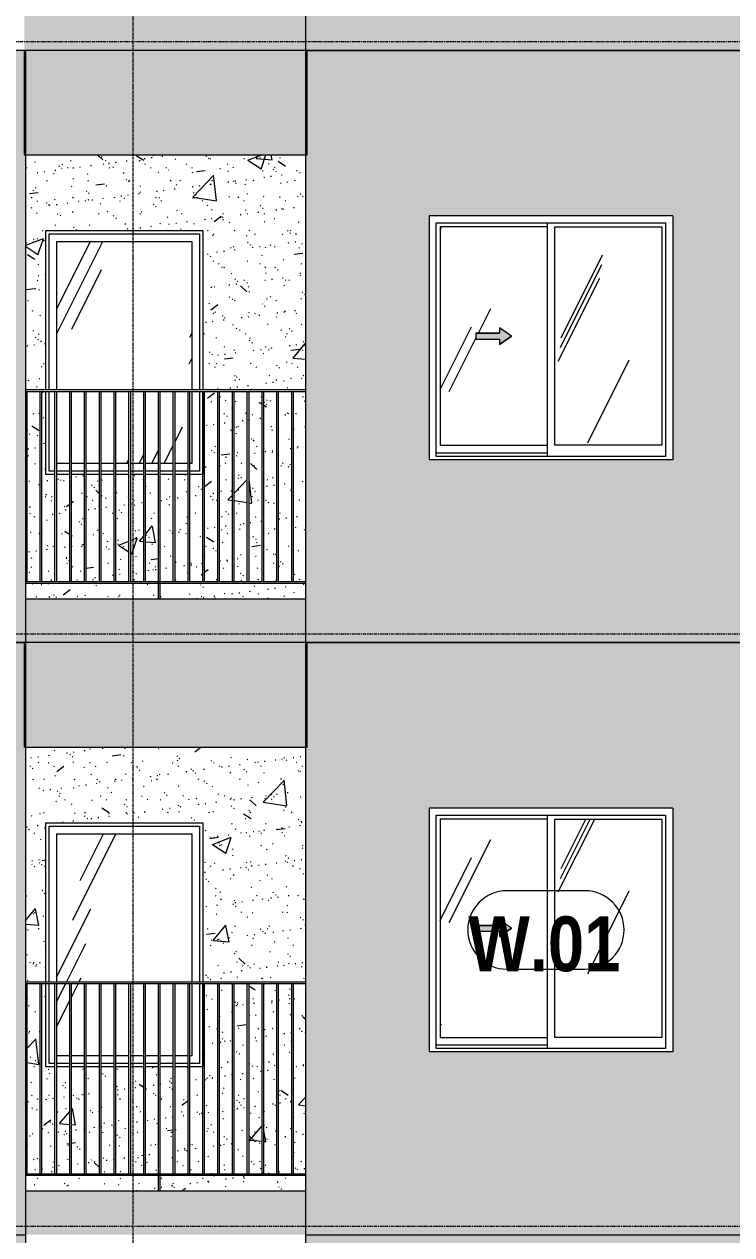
# Model space of a CAD drawing. Header units: millimetres. Extents: x 9199 to 175431, y -4466 to 35300.
# Drawn here: x 135976 to 140039, y 8950 to 15900 of the extents above; entities that cross this region are included whole.
import ezdxf

# ---------------------------------------------------------------- set-up
doc = ezdxf.new("R2010")
doc.units = ezdxf.units.MM
for name, pattern in [('1 NÉT CALL OUT', [6, 3, -3]), ('Centre', [31.75, 6.35, -4.7625, 15.875, -4.7625]), ('Grid Line', [22.225, 12.7, -3.175, 3.175, -3.175])]:
    doc.linetypes.add(name, pattern=pattern)
for name, color, linetype, lineweight in [('0-2', 250, 'Continuous', 5), ('A-DETL-GENF', 92, 'Continuous', 9), ('A-DETL-GENF-1', 92, '1 NÉT CALL OUT', 9), ('A-FLOR-HRAL-1', 253, 'Continuous', 9), ('A-FLOR-LEVL-2', 51, 'Centre', 9), ('A-GLAZ', 151, 'Continuous', 9), ('A-GLAZ-1', 253, 'Continuous', 9), ('A-GLAZ-2', 7, 'Continuous', 9), ('A-GLAZ-3', 7, '1 NÉT CALL OUT', 9), ('A-GLAZ-IDEN', 152, 'Continuous', 9), ('A-WALL', 113, 'Continuous', 9), ('A-WALL-PATT-1', 9, 'Continuous', 9), ('A-WALL-PATT-2', 111, 'Continuous', 5), ('I-WALL', 2, 'Continuous', 9), ('I-WALL-1', 7, 'Continuous', 9), ('S-GRID-1', 1, 'Grid Line', 9)]:
    doc.layers.add(name, color=color, linetype=linetype, lineweight=lineweight)
doc.styles.add('Arial_B_1', font='arialbd.ttf', dxfattribs={"width": 0.85, "height": 315})
pattern_1 = [(50, (-51555.6, 1200), (1093.104, -95.634), [114.3, -1257.3]), (355, (-51555.6, 1200), (-211.46, 1146.34), [91.44, -1005.84]), (100.451, (-51464.5, 1192), (881.656, 1050.7), [97.14, -1068.54]), (46.184, (-51555.6, 1504.8), (1626.47, -252.26), [171.45, -1885.95]), (96.636, (-51420, 1483.8), (1424.42, 1484.57), [145.71, -1602.81]), (351.184, (-51555.6, 1504.8), (1424.43, 1484.55), [137.16, -1508.76]), (21, (-51403.2, 1428.6), (909.686, -613.59), [114.3, -1257.3]), (326, (-51403.2, 1428.6), (370.81, 1105.13), [91.44, -1005.84]), (71.451, (-51327.4, 1377.5), (1280.5, 491.53), [97.14, -1068.54]), (37.5, (-51555.58, 1200), (18.531, 507.33), [50.292, -943.356, 50.292, -970.788, -1009.65]), (37.5, (-51555.58, 1200), (18.531, 507.33), [-2014.73, 50.29, -959.36]), (7.5, (-51555.6, 1200), (400.918, 601.084), [50.292, -531.876, 50.292, -920.496, -384.81]), (7.5, (-51555.6, 1200), (400.918, 601.084), [-1552.956, 50.292, -334.518]), (327.5, (-51895.43, 1200), (813.545, -34.374), [50.292, -330.708, 50.292, -1138.428, -1577.34]), (327.5, (-51895.43, 1200), (813.545, -34.374), [-1569.72, 50.29, -1527.05]), (317.5, (-52047.8, 1200), (888.775, 152.56), [50.292, -445.008, 50.292, -739.14, -1120.14]), (317.5, (-52047.8, 1200), (888.775, 152.56), [-1284.73, 50.29, -1069.85])]
pattern_2 = [(37.5, (-51555.58, 1200), (-4.7995, 146.8239), [5.029, -110.795, 5.029, -124.511, -123.825]), (37.5, (-51555.58, 1200), (-4.7995, 146.8239), [-245.364, 5.029, -118.796]), (7.5, (-51555.58, 1200), (134.8574, 215.0472), [5.029, -57.455, 5.029, -99.365, -40.005]), (7.5, (-51555.58, 1200), (134.8574, 215.0472), [-166.878, 5.029, -34.976]), (327.5, (-51649.3, 1200), (237.2978, 0.4316), [5.029, -33.071, 5.029, -132.131, -179.07]), (327.5, (-51649.3, 1200), (237.2978, 0.4316), [-175.26, 5.029, -174.041]), (317.5, (-51649.3, 1200), (229.067, 66.8792), [5.029, -14.021, 5.029, -84.887, -102.87]), (317.5, (-51649.3, 1200), (229.067, 66.8792), [-108.966, 5.029, -97.841])]
pattern_3 = [(63.435, (-51365, 1295.2), (-766.75, 2300.24), [952.5, -571.5, 952.5, -571.5, -1211.71]), (63.435, (-51365, 1295.2), (-766.75, 2300.24), [-3048, 381, -830.7]), (63.435, (-51412.7, 1342.9), (-766.75, 2300.24), [762, -952.5, 571.5, -571.5, -1402.21]), (63.435, (-51412.7, 1342.9), (-766.75, 2300.24), [-2857.5, 666.75, -735.46]), (63.435, (-51412.7, 1485.8), (-766.75, 2300.24), [571.5, -1143, 381, -571.5, -1592.71]), (63.435, (-51412.7, 1485.8), (-766.75, 2300.24), [-2667, 857.25, -735.46]), (63.435, (-51269.8, 1342.9), (-766.75, 2300.24), [571.5, -1143, 476.25, -2068.96]), (63.435, (-51127, 1485.8), (-766.75, 2300.24), [285.75, -1428.75, 190.5, -2354.7]), (63.435, (-51365, 1723.9), (-766.75, 2300.24), [190.5, -1428.75, 190.5, -762, -1687.96]), (63.435, (-51365, 1723.9), (-766.75, 2300.24), [-2571.75, 476.25, -1211.7]), (63.435, (-50507.8, 1581), (-766.75, 2300.24), [952.5, -1428.75, 1143, -754.5]), (63.435, (-50507.8, 1438.1), (-766.75, 2300.24), [1333.5, -952.5, 1428.75, -564]), (63.435, (-50412.6, 1485.8), (-766.75, 2300.24), [1524, -762, 1143, -830.7]), (63.435, (-50269.7, 1628.6), (-766.75, 2300.24), [952.5, -1333.5, 762, -1211.7]), (63.435, (-50412.6, 1914.4), (-766.75, 2300.24), [476.25, -1905, 571.5, -1306.96]), (63.435, (-50126.8, 1771.5), (-766.75, 2300.24), [381, -1905, 381, -1592.7])]
pattern_4 = [(63.435, (-49765.3, 1304.34), (-0.001, 1524), [532.46, -2875.3]), (63.435, (-51289.3, 1304.34), (-0.001, 1524), [532.46, -2875.3]), (63.435, (-49035.8, 1598.8), (-0.001, 1524), [532.46, -2875.3]), (63.435, (-50559.8, 1598.8), (-0.001, 1524), [532.46, -2875.3]), (63.435, (-49146.2, 1494.84), (-0.001, 1524), [532.46, -2875.3]), (63.435, (-50670.2, 1494.84), (-0.001, 1524), [532.46, -2875.3]), (63.435, (-49258.75, 2090.1), (-0.001, 1524), [258.8, -3148.97]), (63.435, (-50782.75, 2090.1), (-0.001, 1524), [258.8, -3148.97]), (63.435, (-49332.36, 1997.95), (-0.001, 1524), [532.46, -2875.3]), (63.435, (-50856.36, 1997.95), (-0.001, 1524), [532.46, -2875.3]), (63.435, (-49319.4, 2064.1), (-0.001, 1524), [532.46, -2875.3]), (63.435, (-50843.4, 2064.1), (-0.001, 1524), [532.46, -2875.3]), (63.435, (-49934.2, 1773.94), (-0.001, 1524), [532.46, -2875.3]), (63.435, (-51458.2, 1773.94), (-0.001, 1524), [532.46, -2875.3]), (63.435, (-49921.24, 1851.9), (-0.001, 1524), [532.46, -2875.3]), (63.435, (-51445.24, 1851.9), (-0.001, 1524), [532.46, -2875.3]), (63.435, (-49917.74, 1908.1), (-0.001, 1524), [532.46, -2875.3]), (63.435, (-51441.74, 1908.1), (-0.001, 1524), [532.46, -2875.3])]

# ---------------------------------------------------------------- blocks, each defined once
blk = doc.blocks.new('M_Fixed - 900 x 1400-V181-TKCS_MẶT ĐỨNG HƯỚNG TÂY')
at = {"layer": 'A-GLAZ'}
h = blk.add_hatch(dxfattribs=at)
h.set_pattern_fill('FP_26', color=256, style=0, pattern_type=2)
h.set_pattern_definition(pattern_3)
h.paths.add_polyline_path([(-44380.9, 13378), (-44306, 13378), (-44306, 13790), (-44380.9, 13790), (-44380.9, 13558.9)])
h.paths.add_polyline_path([(-44890.5, 13378), (-44815.6, 13378), (-44815.6, 13790), (-44890.5, 13790), (-44890.5, 13461.4)])
h.paths.add_polyline_path([(-44805.6, 13378), (-44730.7, 13378), (-44730.7, 13790), (-44805.6, 13790), (-44805.6, 13546.4)])
h.paths.add_polyline_path([(-44973.9, 13378), (-44900.5, 13378), (-44900.5, 13790), (-44973.9, 13790)])
h.paths.add_polyline_path([(-44720.7, 13378), (-44645.7, 13378), (-44645.7, 13790), (-44720.7, 13790), (-44720.7, 13631.3)])
h.paths.add_polyline_path([(-44635.7, 13378), (-44560.8, 13378), (-44561.9, 13790), (-44635.7, 13790), (-44635.7, 13716.2)])
h.paths.add_polyline_path([(-44199.9, 13378), (-44199.9, 13790), (-44211, 13790), (-44211, 13378)])
h.paths.add_polyline_path([(-44550.8, 13378), (-44475.8, 13378), (-44475.8, 13790), (-44550.8, 13790), (-44550.8, 13728.8)])
h.paths.add_polyline_path([(-44390.9, 13378), (-44390.9, 13790), (-44465.8, 13790), (-44465.8, 13378)])
h.paths.add_polyline_path([(-44221, 13378), (-44221, 13790), (-44296, 13790), (-44296, 13378)])
h.paths.add_polyline_path([(-44199.9, 13800), (-44199.9, 14652), (-44973.9, 14652), (-44973.9, 13800), (-44551.9, 13800)])
at = {"layer": 'A-GLAZ-2'}
for p, q in [((-45017.9, 13800), (-45017.9, 14696)), ((-45017.9, 14696), (-44155.9, 14696)), ((-44155.9, 14696), (-44155.9, 13800)), ((-44973.9, 13800), (-44973.9, 14652)), ((-44973.9, 14652), (-44199.9, 14652)), ((-44199.9, 14652), (-44199.9, 13800)), ((-45017.9, 13334), (-45017.9, 13790)), ((-44973.9, 13378), (-44973.9, 13790)), ((-44199.9, 13790), (-44199.9, 13378)), ((-44155.9, 13790), (-44155.9, 13334)), ((-44900.5, 13378), (-44973.9, 13378)), ((-44815.6, 13378), (-44890.5, 13378)), ((-44730.7, 13378), (-44805.6, 13378)), ((-44645.7, 13378), (-44720.7, 13378)), ((-44560.8, 13378), (-44635.7, 13378)), ((-44475.8, 13378), (-44550.8, 13378)), ((-44390.9, 13378), (-44465.8, 13378)), ((-44306, 13378), (-44380.9, 13378)), ((-44221, 13378), (-44296, 13378)), ((-44199.9, 13378), (-44211, 13378)), ((-44985.5, 13334), (-45017.9, 13334)), ((-44900.5, 13334), (-44975.5, 13334)), ((-44815.6, 13334), (-44890.5, 13334)), ((-44730.7, 13334), (-44805.6, 13334)), ((-44645.7, 13334), (-44720.7, 13334)), ((-44560.8, 13334), (-44635.7, 13334)), ((-44475.8, 13334), (-44550.8, 13334)), ((-44390.9, 13334), (-44465.8, 13334)), ((-44306, 13334), (-44380.9, 13334)), ((-44221, 13334), (-44296, 13334)), ((-44155.9, 13334), (-44211, 13334))]:
    blk.add_line(p, q, dxfattribs=at)
blk = doc.blocks.new('Railing - 10mm-901206-TKCS_MẶT ĐỨNG HƯỚNG TÂY')
at = {"layer": 'A-FLOR-HRAL-1'}
for p, q in [((-68226.4, 5900), (-68226.4, 6990)), ((-68216.4, 5900), (-68216.4, 6990))]:
    blk.add_line(p, q, dxfattribs=at)
blk = doc.blocks.new('Railing - 50 x 10mm-901224-TKCS_MẶT ĐỨNG HƯỚNG TÂY')
at = {"layer": 'A-FLOR-HRAL-1'}
for p, q in [((-68990.9, 5800), (-68990.9, 6990)), ((-68980.9, 6990), (-68990.9, 6990)), ((-68980.9, 5800), (-68980.9, 6990))]:
    blk.add_line(p, q, dxfattribs=at)
blk = doc.blocks.new('Railing - 10mm-V147-TKCS_MẶT ĐỨNG HƯỚNG TÂY')
at = {"layer": 'A-FLOR-HRAL-1'}
blk.add_line((-69745.352937, 5900), (-69745.352937, 6990), dxfattribs=at)
blk = doc.blocks.new('Railing - Railing-885226-TKCS_MẶT ĐỨNG HƯỚNG TÂY')
at = {"layer": 'A-FLOR-HRAL-1'}
for p, q in [((-45151.9, 5900), (-43546.9, 5900)), ((-43546.9, 5890), (-45151.9, 5890))]:
    blk.add_line(p, q, dxfattribs=at)
for name, p in [('Railing - 10mm-V147-TKCS_MẶT ĐỨNG HƯỚNG TÂY', (24600, 0)), ('Railing - 10mm-901206-TKCS_MẶT ĐỨNG HƯỚNG TÂY', (23156, 0)), ('Railing - 10mm-901206-TKCS_MẶT ĐỨNG HƯỚNG TÂY', (23241, 0)), ('Railing - 10mm-901206-TKCS_MẶT ĐỨNG HƯỚNG TÂY', (23325.9, 0)), ('Railing - 10mm-901206-TKCS_MẶT ĐỨNG HƯỚNG TÂY', (23410.8, 0)), ('Railing - 10mm-901206-TKCS_MẶT ĐỨNG HƯỚNG TÂY', (23495.8, 0)), ('Railing - 10mm-901206-TKCS_MẶT ĐỨNG HƯỚNG TÂY', (23580.7, 0)), ('Railing - 10mm-901206-TKCS_MẶT ĐỨNG HƯỚNG TÂY', (23665.7, 0)), ('Railing - 10mm-901206-TKCS_MẶT ĐỨNG HƯỚNG TÂY', (23750.6, 0)), ('Railing - 50 x 10mm-901224-TKCS_MẶT ĐỨNG HƯỚNG TÂY', (24600, 0)), ('Railing - 10mm-901206-TKCS_MẶT ĐỨNG HƯỚNG TÂY', (23920.5, 0)), ('Railing - 10mm-901206-TKCS_MẶT ĐỨNG HƯỚNG TÂY', (24005.4, 0)), ('Railing - 10mm-901206-TKCS_MẶT ĐỨNG HƯỚNG TÂY', (24090.4, 0)), ('Railing - 10mm-901206-TKCS_MẶT ĐỨNG HƯỚNG TÂY', (24175.3, 0)), ('Railing - 10mm-901206-TKCS_MẶT ĐỨNG HƯỚNG TÂY', (24260.2, 0)), ('Railing - 10mm-901206-TKCS_MẶT ĐỨNG HƯỚNG TÂY', (24345.2, 0)), ('Railing - 10mm-901206-TKCS_MẶT ĐỨNG HƯỚNG TÂY', (24430.1, 0)), ('Railing - 10mm-901206-TKCS_MẶT ĐỨNG HƯỚNG TÂY', (24515.1, 0)), ('Railing - 10mm-901206-TKCS_MẶT ĐỨNG HƯỚNG TÂY', (24600, 0))]:
    blk.add_blockref(name, p)
blk = doc.blocks.new('Top Rail Type - Top Rail_Internal_-885227-TKCS_MẶT ĐỨNG HƯỚNG TÂY')
at = {"layer": 'A-FLOR-HRAL-1'}
for p, q in [((-43546.9, 7000), (-45151.9, 7000)), ((-43546.9, 6990), (-45151.9, 6990))]:
    blk.add_line(p, q, dxfattribs=at)
blk = doc.blocks.new('NCV_TKTC_TANG 3 - 4_rvt-3-TKCS_MẶT ĐỨNG HƯỚNG TÂY')
at = {"layer": 'A-WALL-PATT-1'}
h = blk.add_hatch(dxfattribs=at)
h.set_pattern_fill('FP_19', color=256, style=0, pattern_type=2)
h.set_pattern_definition(pattern_1)
h.paths.add_polyline_path([(-45151.9, 12600), (-44390.9, 12600), (-44390.9, 12690), (-45151.9, 12690), (-45151.9, 12631.2)])
h.paths.add_polyline_path([(-43649.2, 12600), (-43546.9, 12600), (-43546.9, 12690), (-44380.9, 12690), (-44380.9, 12600)])
h.paths.add_polyline_path([(-45118.7, 12700), (-45070.4, 12700), (-45070.4, 13790), (-45145.4, 13790), (-45145.4, 12700), (-45125.8, 12700)])
h.paths.add_polyline_path([(-43546.9, 12700), (-43546.9, 13790), (-43616.4, 13790), (-43616.4, 12700), (-43612.1, 12700)])
h.paths.add_polyline_path([(-44858.6, 12700), (-44815.6, 12700), (-44815.6, 13315), (-44890.5, 13315), (-44890.5, 12700)])
h.paths.add_polyline_path([(-44975.5, 12700), (-44900.5, 12700), (-44900.5, 13315), (-44975.5, 13315), (-44975.5, 13292.3)])
h.paths.add_polyline_path([(-44985.5, 12700), (-44985.5, 13315), (-45036.9, 13315), (-45036.9, 13790), (-45060.4, 13790), (-45060.4, 12700)])
h.paths.add_polyline_path([(-44781.9, 12700), (-44730.7, 12700), (-44730.7, 13315), (-44805.6, 13315), (-44805.6, 12700)])
h.paths.add_polyline_path([(-44720.7, 12700), (-44645.7, 12700), (-44645.7, 13315), (-44720.7, 13315), (-44720.7, 12817.5)])
h.paths.add_polyline_path([(-44635.7, 12700), (-44560.8, 12700), (-44560.8, 13315), (-44635.7, 13315), (-44635.7, 12889.9)])
h.paths.add_polyline_path([(-44475.8, 12700), (-44475.8, 13315), (-44550.8, 13315), (-44550.8, 12700)])
h.paths.add_polyline_path([(-44465.8, 12700), (-44390.9, 12700), (-44390.9, 13315), (-44465.8, 13315), (-44465.8, 13034.7)])
h.paths.add_polyline_path([(-44380.9, 12700), (-44306, 12700), (-44306, 13315), (-44380.9, 13315), (-44380.9, 13107.1)])
h.paths.add_polyline_path([(-44296, 12700), (-44221, 12700), (-44221, 13315), (-44296, 13315), (-44296, 13179.5)])
h.paths.add_polyline_path([(-44211, 12700), (-44136.1, 12700), (-44136.9, 13315), (-44211, 13315), (-44211, 13251.9)])
h.paths.add_polyline_path([(-44126.1, 12700), (-44051.1, 12700), (-44051.1, 13790), (-44126.1, 13790), (-44126.1, 13292.3)])
h.paths.add_polyline_path([(-43966.2, 12700), (-43966.2, 13790), (-44041.1, 13790), (-44041.1, 12700)])
h.paths.add_polyline_path([(-43956.2, 12700), (-43881.3, 12700), (-43881.3, 13790), (-43956.2, 13790), (-43956.2, 13050)])
h.paths.add_polyline_path([(-43871.3, 12700), (-43796.3, 12700), (-43796.3, 13790), (-43871.3, 13790), (-43871.3, 12925.5)])
h.paths.add_polyline_path([(-43786.3, 12700), (-43711.4, 12700), (-43711.4, 13790), (-43786.3, 13790), (-43786.3, 12800.9)])
h.paths.add_polyline_path([(-43701.4, 12700), (-43626.4, 12700), (-43626.4, 13790), (-43701.4, 13790), (-43701.4, 13042.9)])
h.paths.add_polyline_path([(-44136.9, 13800), (-43546.9, 13800), (-43546.9, 15150), (-45151.9, 15150), (-45151.9, 13800), (-45036.9, 13800), (-45036.9, 14715), (-44136.9, 14715), (-44136.9, 14388.3)])
h = blk.add_hatch(dxfattribs=at)
h.set_pattern_fill('FP_20', color=256, style=0, pattern_type=2)
h.set_pattern_definition(pattern_2)
h.paths.add_polyline_path([(-45151.9, 12600), (-44390.9, 12600), (-44390.9, 12690), (-45151.9, 12690), (-45151.9, 12631.2)])
h.paths.add_polyline_path([(-43649.2, 12600), (-43546.9, 12600), (-43546.9, 12690), (-44380.9, 12690), (-44380.9, 12600)])
h.paths.add_polyline_path([(-45118.7, 12700), (-45070.4, 12700), (-45070.4, 13790), (-45145.4, 13790), (-45145.4, 12700), (-45125.8, 12700)])
h.paths.add_polyline_path([(-43546.9, 12700), (-43546.9, 13790), (-43616.4, 13790), (-43616.4, 12700), (-43612.1, 12700)])
h.paths.add_polyline_path([(-44858.6, 12700), (-44815.6, 12700), (-44815.6, 13315), (-44890.5, 13315), (-44890.5, 12700)])
h.paths.add_polyline_path([(-44975.5, 12700), (-44900.5, 12700), (-44900.5, 13315), (-44975.5, 13315), (-44975.5, 13292.3)])
h.paths.add_polyline_path([(-44985.5, 12700), (-44985.5, 13315), (-45036.9, 13315), (-45036.9, 13790), (-45060.4, 13790), (-45060.4, 12700)])
h.paths.add_polyline_path([(-44781.9, 12700), (-44730.7, 12700), (-44730.7, 13315), (-44805.6, 13315), (-44805.6, 12700)])
h.paths.add_polyline_path([(-44720.7, 12700), (-44645.7, 12700), (-44645.7, 13315), (-44720.7, 13315), (-44720.7, 12817.5)])
h.paths.add_polyline_path([(-44635.7, 12700), (-44560.8, 12700), (-44560.8, 13315), (-44635.7, 13315), (-44635.7, 12889.9)])
h.paths.add_polyline_path([(-44475.8, 12700), (-44475.8, 13315), (-44550.8, 13315), (-44550.8, 12700)])
h.paths.add_polyline_path([(-44465.8, 12700), (-44390.9, 12700), (-44390.9, 13315), (-44465.8, 13315), (-44465.8, 13034.7)])
h.paths.add_polyline_path([(-44380.9, 12700), (-44306, 12700), (-44306, 13315), (-44380.9, 13315), (-44380.9, 13107.1)])
h.paths.add_polyline_path([(-44296, 12700), (-44221, 12700), (-44221, 13315), (-44296, 13315), (-44296, 13179.5)])
h.paths.add_polyline_path([(-44211, 12700), (-44136.1, 12700), (-44136.9, 13315), (-44211, 13315), (-44211, 13251.9)])
h.paths.add_polyline_path([(-44126.1, 12700), (-44051.1, 12700), (-44051.1, 13790), (-44126.1, 13790), (-44126.1, 13292.3)])
h.paths.add_polyline_path([(-43966.2, 12700), (-43966.2, 13790), (-44041.1, 13790), (-44041.1, 12700)])
h.paths.add_polyline_path([(-43956.2, 12700), (-43881.3, 12700), (-43881.3, 13790), (-43956.2, 13790), (-43956.2, 13050)])
h.paths.add_polyline_path([(-43871.3, 12700), (-43796.3, 12700), (-43796.3, 13790), (-43871.3, 13790), (-43871.3, 12925.5)])
h.paths.add_polyline_path([(-43786.3, 12700), (-43711.4, 12700), (-43711.4, 13790), (-43786.3, 13790), (-43786.3, 12800.9)])
h.paths.add_polyline_path([(-43701.4, 12700), (-43626.4, 12700), (-43626.4, 13790), (-43701.4, 13790), (-43701.4, 13042.9)])
h.paths.add_polyline_path([(-44136.9, 13800), (-43546.9, 13800), (-43546.9, 15150), (-45151.9, 15150), (-45151.9, 13800), (-45036.9, 13800), (-45036.9, 14715), (-44136.9, 14715), (-44136.9, 14388.3)])
at = {"layer": 'I-WALL-1'}
for p, q in [((-45036.9, 13800), (-45036.9, 14715)), ((-45036.9, 14715), (-44136.9, 14715)), ((-44136.9, 14715), (-44136.9, 13800)), ((-45036.9, 13315), (-45036.9, 13790)), ((-44136.9, 13790), (-44136.9, 13315)), ((-44985.5, 13315), (-45036.9, 13315)), ((-44900.5, 13315), (-44975.5, 13315)), ((-44815.6, 13315), (-44890.5, 13315)), ((-44730.7, 13315), (-44805.6, 13315)), ((-44645.7, 13315), (-44720.7, 13315)), ((-44560.8, 13315), (-44635.7, 13315)), ((-44475.8, 13315), (-44550.8, 13315)), ((-44390.9, 13315), (-44465.8, 13315)), ((-44306, 13315), (-44380.9, 13315)), ((-44221, 13315), (-44296, 13315)), ((-44136.9, 13315), (-44211, 13315))]:
    blk.add_line(p, q, dxfattribs=at)
at = {"layer": 'A-FLOR-HRAL-1'}
for name in ['Top Rail Type - Top Rail_Internal_-885227-TKCS_MẶT ĐỨNG HƯỚNG TÂY', 'Railing - Railing-885226-TKCS_MẶT ĐỨNG HƯỚNG TÂY']:
    blk.add_blockref(name, (0, 6800), dxfattribs=at)
at = {"layer": 'A-GLAZ-1'}
blk.add_blockref('M_Fixed - 900 x 1400-V181-TKCS_MẶT ĐỨNG HƯỚNG TÂY', (0, 0), dxfattribs=at)
blk = doc.blocks.new('M_Fixed - 900 x 1400-V247-TKCS_MẶT ĐỨNG HƯỚNG TÂY')
at = {"layer": 'A-GLAZ'}
h = blk.add_hatch(dxfattribs=at)
h.set_pattern_fill('FP_26', color=256, style=0, pattern_type=2)
h.set_pattern_definition(pattern_3)
h.paths.add_polyline_path([(-44900.5, 9978), (-44900.5, 10390), (-44973.9, 10390), (-44973.9, 9978)])
h.paths.add_polyline_path([(-44890.5, 9978), (-44815.6, 9978), (-44815.6, 10390), (-44890.5, 10390), (-44890.5, 10004.4)])
h.paths.add_polyline_path([(-44805.6, 9978), (-44730.7, 9978), (-44730.7, 10390), (-44805.6, 10390), (-44805.6, 10004.4)])
h.paths.add_polyline_path([(-44211, 9978), (-44199.9, 9978), (-44199.9, 10390), (-44211, 10390), (-44211, 9989.1)])
h.paths.add_polyline_path([(-44221, 9978), (-44221, 10390), (-44296, 10390), (-44296, 9978)])
h.paths.add_polyline_path([(-44720.7, 9978), (-44645.7, 9978), (-44645.7, 10390), (-44720.7, 10390), (-44720.7, 10004.4)])
h.paths.add_polyline_path([(-44635.7, 9978), (-44560.8, 9978), (-44560.8, 10390), (-44635.7, 10390), (-44635.7, 10004.4)])
h.paths.add_polyline_path([(-44550.8, 9978), (-44475.8, 9978), (-44475.8, 10390), (-44550.8, 10390), (-44550.8, 10004.4)])
h.paths.add_polyline_path([(-44465.8, 9978), (-44390.9, 9978), (-44390.9, 10390), (-44465.8, 10390), (-44465.8, 10004.4)])
h.paths.add_polyline_path([(-44380.9, 9978), (-44306, 9978), (-44306, 10390), (-44380.9, 10390), (-44380.9, 10004.4)])
h.paths.add_polyline_path([(-44781.9, 10400), (-44199.9, 10400), (-44199.9, 11252), (-44973.9, 11252), (-44973.9, 10400)])
at = {"layer": 'A-GLAZ-2'}
for p, q in [((-45017.9, 10400), (-45017.9, 11296)), ((-45017.9, 11296), (-44155.9, 11296)), ((-44155.9, 11296), (-44155.9, 10400)), ((-44973.9, 10400), (-44973.9, 11252)), ((-44973.9, 11252), (-44199.9, 11252)), ((-44199.9, 11252), (-44199.9, 10400)), ((-45017.9, 9934), (-45017.9, 10390)), ((-44973.9, 9978), (-44973.9, 10390)), ((-44199.9, 10390), (-44199.9, 9978)), ((-44155.9, 10390), (-44155.9, 9934)), ((-44900.5, 9978), (-44973.9, 9978)), ((-44815.6, 9978), (-44890.5, 9978)), ((-44730.7, 9978), (-44805.6, 9978)), ((-44645.7, 9978), (-44720.7, 9978)), ((-44560.8, 9978), (-44635.7, 9978)), ((-44475.8, 9978), (-44550.8, 9978)), ((-44390.9, 9978), (-44465.8, 9978)), ((-44306, 9978), (-44380.9, 9978)), ((-44221, 9978), (-44296, 9978)), ((-44199.9, 9978), (-44211, 9978)), ((-44985.5, 9934), (-45017.9, 9934)), ((-44900.5, 9934), (-44975.5, 9934)), ((-44815.6, 9934), (-44890.5, 9934)), ((-44730.7, 9934), (-44805.6, 9934)), ((-44645.7, 9934), (-44720.7, 9934)), ((-44560.8, 9934), (-44635.7, 9934)), ((-44475.8, 9934), (-44550.8, 9934)), ((-44390.9, 9934), (-44465.8, 9934)), ((-44306, 9934), (-44380.9, 9934)), ((-44221, 9934), (-44296, 9934)), ((-44155.9, 9934), (-44211, 9934))]:
    blk.add_line(p, q, dxfattribs=at)
blk = doc.blocks.new('NCV_TKTC_TANG 3 - 4_rvt-4-TKCS_MẶT ĐỨNG HƯỚNG TÂY')
at = {"layer": 'A-WALL-PATT-1'}
h = blk.add_hatch(dxfattribs=at)
h.set_pattern_fill('FP_19', color=256, style=0, pattern_type=2)
h.set_pattern_definition(pattern_1)
h.paths.add_polyline_path([(-44380.9, 9200), (-43546.9, 9200), (-43546.9, 9290), (-44380.9, 9290)])
h.paths.add_polyline_path([(-45140.3, 9200), (-44390.9, 9200), (-44390.9, 9290), (-45151.9, 9290), (-45151.9, 9200)])
h.paths.add_polyline_path([(-45125.8, 9300), (-45070.4, 9300), (-45070.4, 10390), (-45145.4, 10390), (-45145.4, 9300)])
h.paths.add_polyline_path([(-43786.3, 9300), (-43711.4, 9300), (-43711.4, 10390), (-43786.3, 10390), (-43786.3, 9400.9)])
h.paths.add_polyline_path([(-43966.2, 9300), (-43966.2, 10390), (-44041.1, 10390), (-44041.1, 9300)])
h.paths.add_polyline_path([(-44051.1, 9300), (-44051.1, 10390), (-44126.1, 10390), (-44126.1, 9300)])
h.paths.add_polyline_path([(-43546.9, 9300), (-43546.9, 10390), (-43616.4, 10390), (-43616.4, 9300), (-43612.1, 9300)])
h.paths.add_polyline_path([(-44136.1, 9300), (-44136.9, 9915), (-44211, 9915), (-44211, 9300)])
h.paths.add_polyline_path([(-43796.3, 9300), (-43796.3, 10390), (-43871.3, 10390), (-43871.3, 9300)])
h.paths.add_polyline_path([(-44858.6, 9300), (-44815.6, 9300), (-44815.6, 9915), (-44890.5, 9915), (-44890.5, 9300)])
h.paths.add_polyline_path([(-44975.5, 9300), (-44900.5, 9300), (-44900.5, 9915), (-44975.5, 9915), (-44975.5, 9456.4)])
h.paths.add_polyline_path([(-43701.4, 9300), (-43626.4, 9300), (-43626.4, 10390), (-43701.4, 10390), (-43701.4, 9642.9)])
h.paths.add_polyline_path([(-44985.5, 9300), (-44985.5, 9915), (-45036.9, 9915), (-45036.9, 10390), (-45060.4, 10390), (-45060.4, 9300)])
h.paths.add_polyline_path([(-44805.6, 9300), (-44730.7, 9300), (-44730.7, 9915), (-44805.6, 9915), (-44805.6, 9345.2)])
h.paths.add_polyline_path([(-43881.3, 9300), (-43881.3, 10390), (-43956.2, 10390), (-43956.2, 9300)])
h.paths.add_polyline_path([(-44720.7, 9300), (-44645.7, 9300), (-44645.7, 9915), (-44720.7, 9915), (-44720.7, 9417.5)])
h.paths.add_polyline_path([(-44635.7, 9300), (-44560.8, 9300), (-44560.8, 9915), (-44635.7, 9915), (-44635.7, 9489.9)])
h.paths.add_polyline_path([(-44475.8, 9300), (-44475.8, 9915), (-44550.8, 9915), (-44550.8, 9300)])
h.paths.add_polyline_path([(-44465.8, 9300), (-44390.9, 9300), (-44390.9, 9915), (-44465.8, 9915), (-44465.8, 9634.7)])
h.paths.add_polyline_path([(-44380.9, 9300), (-44306, 9300), (-44306, 9915), (-44380.9, 9915), (-44380.9, 9707.1)])
h.paths.add_polyline_path([(-44296, 9300), (-44221, 9300), (-44221, 9915), (-44296, 9915), (-44296, 9779.5)])
h.paths.add_polyline_path([(-45036.9, 10400), (-45036.9, 11315), (-44136.9, 11315), (-44136.9, 10400), (-43546.9, 10400), (-43546.9, 11750), (-45151.9, 11750), (-45151.9, 10400), (-45087.4, 10400)])
h = blk.add_hatch(dxfattribs=at)
h.set_pattern_fill('FP_20', color=256, style=0, pattern_type=2)
h.set_pattern_definition(pattern_2)
h.paths.add_polyline_path([(-44380.9, 9200), (-43546.9, 9200), (-43546.9, 9290), (-44380.9, 9290)])
h.paths.add_polyline_path([(-45140.3, 9200), (-44390.9, 9200), (-44390.9, 9290), (-45151.9, 9290), (-45151.9, 9200)])
h.paths.add_polyline_path([(-45125.8, 9300), (-45070.4, 9300), (-45070.4, 10390), (-45145.4, 10390), (-45145.4, 9300)])
h.paths.add_polyline_path([(-43786.3, 9300), (-43711.4, 9300), (-43711.4, 10390), (-43786.3, 10390), (-43786.3, 9400.9)])
h.paths.add_polyline_path([(-43966.2, 9300), (-43966.2, 10390), (-44041.1, 10390), (-44041.1, 9300)])
h.paths.add_polyline_path([(-44051.1, 9300), (-44051.1, 10390), (-44126.1, 10390), (-44126.1, 9300)])
h.paths.add_polyline_path([(-43546.9, 9300), (-43546.9, 10390), (-43616.4, 10390), (-43616.4, 9300), (-43612.1, 9300)])
h.paths.add_polyline_path([(-44136.1, 9300), (-44136.9, 9915), (-44211, 9915), (-44211, 9300)])
h.paths.add_polyline_path([(-43796.3, 9300), (-43796.3, 10390), (-43871.3, 10390), (-43871.3, 9300)])
h.paths.add_polyline_path([(-44858.6, 9300), (-44815.6, 9300), (-44815.6, 9915), (-44890.5, 9915), (-44890.5, 9300)])
h.paths.add_polyline_path([(-44975.5, 9300), (-44900.5, 9300), (-44900.5, 9915), (-44975.5, 9915), (-44975.5, 9456.4)])
h.paths.add_polyline_path([(-43701.4, 9300), (-43626.4, 9300), (-43626.4, 10390), (-43701.4, 10390), (-43701.4, 9642.9)])
h.paths.add_polyline_path([(-44985.5, 9300), (-44985.5, 9915), (-45036.9, 9915), (-45036.9, 10390), (-45060.4, 10390), (-45060.4, 9300)])
h.paths.add_polyline_path([(-44805.6, 9300), (-44730.7, 9300), (-44730.7, 9915), (-44805.6, 9915), (-44805.6, 9345.2)])
h.paths.add_polyline_path([(-43881.3, 9300), (-43881.3, 10390), (-43956.2, 10390), (-43956.2, 9300)])
h.paths.add_polyline_path([(-44720.7, 9300), (-44645.7, 9300), (-44645.7, 9915), (-44720.7, 9915), (-44720.7, 9417.5)])
h.paths.add_polyline_path([(-44635.7, 9300), (-44560.8, 9300), (-44560.8, 9915), (-44635.7, 9915), (-44635.7, 9489.9)])
h.paths.add_polyline_path([(-44475.8, 9300), (-44475.8, 9915), (-44550.8, 9915), (-44550.8, 9300)])
h.paths.add_polyline_path([(-44465.8, 9300), (-44390.9, 9300), (-44390.9, 9915), (-44465.8, 9915), (-44465.8, 9634.7)])
h.paths.add_polyline_path([(-44380.9, 9300), (-44306, 9300), (-44306, 9915), (-44380.9, 9915), (-44380.9, 9707.1)])
h.paths.add_polyline_path([(-44296, 9300), (-44221, 9300), (-44221, 9915), (-44296, 9915), (-44296, 9779.5)])
h.paths.add_polyline_path([(-45036.9, 10400), (-45036.9, 11315), (-44136.9, 11315), (-44136.9, 10400), (-43546.9, 10400), (-43546.9, 11750), (-45151.9, 11750), (-45151.9, 10400), (-45087.4, 10400)])
at = {"layer": 'I-WALL-1'}
for p, q in [((-45036.9, 10400), (-45036.9, 11315)), ((-45036.9, 11315), (-44136.9, 11315)), ((-44136.9, 11315), (-44136.9, 10400)), ((-45036.9, 9915), (-45036.9, 10390)), ((-44136.9, 10390), (-44136.9, 9915)), ((-44985.5, 9915), (-45036.9, 9915)), ((-44900.5, 9915), (-44975.5, 9915)), ((-44815.6, 9915), (-44890.5, 9915)), ((-44730.7, 9915), (-44805.6, 9915)), ((-44645.7, 9915), (-44720.7, 9915)), ((-44560.8, 9915), (-44635.7, 9915)), ((-44475.8, 9915), (-44550.8, 9915)), ((-44390.9, 9915), (-44465.8, 9915)), ((-44306, 9915), (-44380.9, 9915)), ((-44221, 9915), (-44296, 9915)), ((-44136.9, 9915), (-44211, 9915))]:
    blk.add_line(p, q, dxfattribs=at)
at = {"layer": 'A-FLOR-HRAL-1'}
for name in ['Top Rail Type - Top Rail_Internal_-885227-TKCS_MẶT ĐỨNG HƯỚNG TÂY', 'Railing - Railing-885226-TKCS_MẶT ĐỨNG HƯỚNG TÂY']:
    blk.add_blockref(name, (0, 3400), dxfattribs=at)
at = {"layer": 'A-GLAZ-1'}
blk.add_blockref('M_Fixed - 900 x 1400-V247-TKCS_MẶT ĐỨNG HƯỚNG TÂY', (0, 0), dxfattribs=at)
blk = doc.blocks.new('1_FAMILY RVT - W01-WxH 1400x1400xmm-V144-TKCS_MẶT ĐỨNG HƯỚNG TÂY')
at = {"layer": 'A-DETL-GENF-1'}
blk.add_hatch(color=256, dxfattribs=at).paths.add_polyline_path([(-42432.9, 10662.1), (-42365.1, 10709.5), (-42432.9, 10757), (-42432.9, 10726.5), (-42568.3, 10726.5), (-42568.3, 10692.6), (-42432.9, 10692.6)])
at = {"layer": 'A-GLAZ'}
h = blk.add_hatch(dxfattribs=at)
h.set_pattern_fill('FP_18', color=256, style=0, pattern_type=2)
h.set_pattern_definition(pattern_4)
h.paths.add_polyline_path([(-42773.9, 10082.6), (-42159.6, 10082.6), (-42159.6, 11336.5), (-42773.9, 11336.5), (-42773.9, 10696.8)])
h.paths.add_polyline_path([(-42432.9, 10662.1), (-42432.9, 10692.6), (-42568.3, 10692.6), (-42568.3, 10726.5), (-42432.9, 10726.5), (-42432.9, 10757), (-42365.1, 10709.5), (-42389.3, 10692.6)])
h = blk.add_hatch(dxfattribs=at)
h.set_pattern_fill('FP_18', color=256, style=0, pattern_type=2)
h.set_pattern_definition(pattern_4)
h.paths.add_polyline_path([(-41500.9, 10082.6), (-41500.9, 11336.5), (-42115.1, 11336.5), (-42115.1, 10082.6)])
at = {"layer": 'A-DETL-GENF'}
for p, q in [((-42568.3, 10726.5), (-42568.3, 10692.6)), ((-42568.3, 10726.5), (-42432.9, 10726.5)), ((-42432.9, 10726.5), (-42568.3, 10726.5)), ((-42568.3, 10726.5), (-42568.3, 10692.6)), ((-42432.9, 10757), (-42432.9, 10726.5)), ((-42365.1, 10709.5), (-42432.9, 10757)), ((-42365.1, 10709.5), (-42432.9, 10757)), ((-42432.9, 10757), (-42432.9, 10726.5)), ((-42365.1, 10709.5), (-42432.9, 10662.1)), ((-42432.9, 10662.1), (-42365.1, 10709.5)), ((-42568.3, 10692.6), (-42432.9, 10692.6)), ((-42568.3, 10692.6), (-42432.9, 10692.6)), ((-42432.9, 10692.6), (-42432.9, 10662.1)), ((-42432.9, 10692.6), (-42432.9, 10662.1))]:
    blk.add_line(p, q, dxfattribs=at)
at = {"layer": 'A-GLAZ'}
for p, q in [((-41437.4, 11400), (-42837.4, 11400)), ((-42837.4, 11400), (-42837.4, 10000)), ((-41437.4, 11400), (-41437.4, 10000)), ((-42796.4, 11359.1), (-41478.3, 11359.1)), ((-42796.4, 10019), (-42796.4, 11359.1)), ((-42773.9, 11336.5), (-42773.9, 10082.6)), ((-42159.6, 11336.5), (-42773.9, 11336.5)), ((-42159.6, 11359.1), (-42159.6, 10019)), ((-42115.1, 10082.6), (-42115.1, 11336.5)), ((-42115.1, 11336.5), (-41500.9, 11336.5)), ((-41500.9, 11336.5), (-41500.9, 10082.6)), ((-41478.3, 10019), (-41478.3, 11359.1)), ((-42773.9, 10082.6), (-42159.6, 10082.6)), ((-41500.9, 10082.6), (-42115.1, 10082.6)), ((-42159.6, 10038.1), (-42796.4, 10038.1)), ((-42159.6, 10038.1), (-42796.4, 10038.1)), ((-41478.3, 10019), (-42796.4, 10019)), ((-41437.4, 10000), (-42837.4, 10000))]:
    blk.add_line(p, q, dxfattribs=at)
blk = doc.blocks.new('1_FAMILY RVT - W01-WxH 1400x1400xmm-V255-TKCS_MẶT ĐỨNG HƯỚNG TÂY')
at = {"layer": 'A-DETL-GENF-1'}
blk.add_hatch(color=256, dxfattribs=at).paths.add_polyline_path([(-42432.9, 14062.1), (-42365.1, 14109.5), (-42432.9, 14157), (-42432.9, 14126.5), (-42568.3, 14126.5), (-42568.3, 14092.6), (-42432.9, 14092.6)])
at = {"layer": 'A-GLAZ'}
h = blk.add_hatch(dxfattribs=at)
h.set_pattern_fill('FP_18', color=256, style=0, pattern_type=2)
h.set_pattern_definition(pattern_4)
h.paths.add_polyline_path([(-42773.9, 13482.6), (-42159.6, 13482.6), (-42159.6, 14736.5), (-42773.9, 14736.5), (-42773.9, 14096.8)])
h.paths.add_polyline_path([(-42432.9, 14062.1), (-42432.9, 14092.6), (-42568.3, 14092.6), (-42568.3, 14126.5), (-42432.9, 14126.5), (-42432.9, 14157), (-42365.1, 14109.5), (-42389.3, 14092.6)])
h = blk.add_hatch(dxfattribs=at)
h.set_pattern_fill('FP_18', color=256, style=0, pattern_type=2)
h.set_pattern_definition(pattern_4)
h.paths.add_polyline_path([(-41500.9, 13482.6), (-41500.9, 14736.5), (-42115.1, 14736.5), (-42115.1, 13482.6)])
at = {"layer": 'A-DETL-GENF'}
for p, q in [((-42568.3, 14126.5), (-42568.3, 14092.6)), ((-42568.3, 14126.5), (-42432.9, 14126.5)), ((-42432.9, 14126.5), (-42568.3, 14126.5)), ((-42568.3, 14126.5), (-42568.3, 14092.6)), ((-42432.9, 14157), (-42432.9, 14126.5)), ((-42365.1, 14109.5), (-42432.9, 14157)), ((-42365.1, 14109.5), (-42432.9, 14157)), ((-42432.9, 14157), (-42432.9, 14126.5)), ((-42365.1, 14109.5), (-42432.9, 14062.1)), ((-42432.9, 14062.1), (-42365.1, 14109.5)), ((-42568.3, 14092.6), (-42432.9, 14092.6)), ((-42568.3, 14092.6), (-42432.9, 14092.6)), ((-42432.9, 14092.6), (-42432.9, 14062.1)), ((-42432.9, 14092.6), (-42432.9, 14062.1))]:
    blk.add_line(p, q, dxfattribs=at)
at = {"layer": 'A-GLAZ'}
for p, q in [((-41437.4, 14800), (-42837.4, 14800)), ((-42837.4, 14800), (-42837.4, 13400)), ((-42796.4, 14759.1), (-41478.3, 14759.1)), ((-42796.4, 13419), (-42796.4, 14759.1)), ((-42773.9, 14736.5), (-42773.9, 13482.6)), ((-42159.6, 14736.5), (-42773.9, 14736.5)), ((-42159.6, 14759.1), (-42159.6, 13419)), ((-42115.1, 13482.6), (-42115.1, 14736.5)), ((-42115.1, 14736.5), (-41500.9, 14736.5)), ((-41500.9, 14736.5), (-41500.9, 13482.6)), ((-41478.3, 13419), (-41478.3, 14759.1)), ((-41437.4, 14800), (-41437.4, 13400)), ((-42159.6, 13438.1), (-42796.4, 13438.1)), ((-42159.6, 13438.1), (-42796.4, 13438.1)), ((-41478.3, 13419), (-42796.4, 13419)), ((-42773.9, 13482.6), (-42159.6, 13482.6)), ((-41500.9, 13482.6), (-42115.1, 13482.6)), ((-41437.4, 13400), (-42837.4, 13400))]:
    blk.add_line(p, q, dxfattribs=at)
blk = doc.blocks.new('SSA-WINDOW TAG - 10-2062020-TKCS_MẶT ĐỨNG HƯỚNG TÂY')
at = {"layer": 'A-GLAZ-IDEN'}
for p, q in [((-74740.8, 10925), (-75188.4, 10925)), ((-75188.4, 10475), (-74740.8, 10475))]:
    blk.add_line(p, q, dxfattribs=at)
for centre, start, end in [((-75188.4, 10700), 90, 270), ((-74740.8, 10700), 270, 90)]:
    blk.add_arc(centre, 225, start, end, dxfattribs=at)

msp = doc.modelspace()

# ---------------------------------------------------------------- hatches: boundary and pattern name
at = {"layer": 'A-WALL-PATT-2'}
h = msp.add_hatch(color=256, dxfattribs=at)
h.paths.add_polyline_path([(138472.6, 15750), (140695.8, 15750), (140695.8, 19150), (137601.2, 19150), (137601.2, 18550), (137591.2, 18550), (137591.2, 15750)])
h.paths.add_polyline_path([(138300.8, 16800), (138300.8, 18200), (139700.8, 18200), (139700.8, 16800), (138341.7, 16800)])
for points in [[(136356.3, 15750), (137591.2, 15750), (137591.2, 16000), (135976.2, 16000), (135976.2, 15750), (135986.2, 15750)], [(137601.2, 15150), (137601.2, 15750), (135976.2, 15750), (135976.2, 15150), (136356.3, 15150)], [(136356.3, 12350), (137591.2, 12350), (137591.2, 12600), (135986.2, 12600), (135986.2, 12350), (136071.2, 12350)], [(137601.2, 11750), (137601.2, 12350), (135976.2, 12350), (135976.2, 11750), (136356.3, 11750)], [(136356.3, 8950), (137591.2, 8950), (137591.2, 9200), (135986.2, 9200), (135986.2, 8950), (136070.2, 8950)]]:
    msp.add_hatch(color=256, dxfattribs=at).paths.add_polyline_path(points)
h = msp.add_hatch(color=256, dxfattribs=at)
h.paths.add_polyline_path([(135298.1, 12350), (135986.2, 12350), (135986.2, 15750), (132496.2, 15750), (132496.2, 12350), (134239.9, 12350)])
h.paths.add_polyline_path([(132701.2, 12600), (132701.2, 15150), (135626.7, 15150), (135626.7, 12600), (134239.9, 12600)])
h = msp.add_hatch(color=256, dxfattribs=at)
h.paths.add_polyline_path([(137591.2, 12350), (140695.8, 12350), (140695.8, 15750), (137591.2, 15750), (137591.2, 13292.3)])
h.paths.add_polyline_path([(139700.8, 13400), (138300.8, 13400), (138300.8, 14800), (139700.8, 14800), (139700.8, 13419.1)])
h = msp.add_hatch(color=256, dxfattribs=at)
h.paths.add_polyline_path([(135298.1, 8950), (135986.2, 8950), (135986.2, 12350), (132496.2, 12350), (132496.2, 8950), (134239.9, 8950)])
h.paths.add_polyline_path([(134239.9, 9200), (132701.2, 9200), (132701.2, 11750), (135626.7, 11750), (135626.7, 9200), (135298.1, 9200)])
h = msp.add_hatch(color=256, dxfattribs=at)
h.paths.add_polyline_path([(139659.9, 8950), (140695.8, 8950), (140695.8, 12350), (137591.2, 12350), (137591.2, 8950), (138472.6, 8950)])
h.paths.add_polyline_path([(138472.6, 10000), (138300.8, 10000), (138300.8, 11400), (139700.8, 11400), (139700.8, 10000), (139659.9, 10000)])
h = msp.add_hatch(color=256, dxfattribs=at)
h.paths.add_polyline_path([(134239.9, 5550), (135986.2, 5550), (135986.2, 8950), (132496.2, 8950), (132496.2, 5550)])
h.paths.add_polyline_path([(134239.9, 5800), (132701.2, 5800), (132701.2, 8350), (135626.7, 8350), (135626.7, 5800), (135298.1, 5800)])
h = msp.add_hatch(color=256, dxfattribs=at)
h.paths.add_polyline_path([(138472.6, 5550), (140695.8, 5550), (140695.8, 8950), (137591.2, 8950), (137591.2, 5550)])
h.paths.add_polyline_path([(139659.9, 6600), (138300.8, 6600), (138300.8, 8000), (139700.8, 8000), (139700.8, 6600)])

# ---------------------------------------------------------------- linework, layer by layer
at = {"layer": 'A-FLOR-LEVL-2'}
for p, q in [((96540.4, 15800), (171939.1, 15800)), ((96540.4, 12400), (171939.1, 12400)), ((96540.4, 9000), (171939.1, 9000))]:
    msp.add_line(p, q, dxfattribs=at)
at = {"layer": 'A-WALL'}
for p, q in [((137591.2, 18550), (137591.2, 15750)), ((135986.2, 15750), (129391.2, 15750)), ((135986.2, 5550), (135986.2, 15750)), ((137591.2, 15750), (137591.2, 5550)), ((144101.2, 15750), (137591.2, 15750)), ((137601.2, 15750), (144100.8, 15750)), ((135986.2, 12350), (129391.2, 12350)), ((129391.2, 12350), (135986.2, 12350)), ((144101.2, 12350), (137591.2, 12350)), ((137591.2, 12350), (144101.2, 12350)), ((129391.2, 8950), (135986.2, 8950)), ((137591.2, 8950), (144101.2, 8950))]:
    msp.add_line(p, q, dxfattribs=at)
at = {"layer": 'I-WALL'}
for p, q in [((137601.2, 15750), (135976.2, 15750)), ((135976.2, 15750), (135976.2, 15150)), ((137601.2, 15150), (137601.2, 15750)), ((135976.2, 15150), (137601.2, 15150)), ((137591.2, 12600), (135986.2, 12600)), ((135976.2, 12350), (135976.2, 11750)), ((137591.2, 12350), (135986.2, 12350)), ((137601.2, 11750), (137601.2, 12350)), ((135976.2, 11750), (137601.2, 11750)), ((137591.2, 9200), (135986.2, 9200))]:
    msp.add_line(p, q, dxfattribs=at)
at = {"layer": 'S-GRID-1'}
msp.add_line((136601.2, 634.2), (136601.2, 30542.5), dxfattribs=at)

# ---------------------------------------------------------------- block references
at = {"layer": '0-2'}
for name in ['NCV_TKTC_TANG 3 - 4_rvt-3-TKCS_MẶT ĐỨNG HƯỚNG TÂY', 'NCV_TKTC_TANG 3 - 4_rvt-4-TKCS_MẶT ĐỨNG HƯỚNG TÂY']:
    msp.add_blockref(name, (181138.2, 0), dxfattribs=at)
at = {"layer": 'A-GLAZ-3'}
for name in ['1_FAMILY RVT - W01-WxH 1400x1400xmm-V255-TKCS_MẶT ĐỨNG HƯỚNG TÂY', '1_FAMILY RVT - W01-WxH 1400x1400xmm-V144-TKCS_MẶT ĐỨNG HƯỚNG TÂY']:
    msp.add_blockref(name, (181138.2, 0), dxfattribs=at)
at = {"layer": 'A-GLAZ-IDEN'}
msp.add_blockref('SSA-WINDOW TAG - 10-2062020-TKCS_MẶT ĐỨNG HƯỚNG TÂY', (213936.1, 0), dxfattribs=at)

# ---------------------------------------------------------------- texts
at = {"layer": 'A-GLAZ-IDEN', "insert": (138962.2, 10618.1), "char_height": 315, "width": 902.7, "attachment_point": 5, "line_spacing_factor": 0.936439, "style": 'Arial_B_1'}
msp.add_mtext('\\pt6.3756,12.7512,19.12365,25.49925,31.87485,38.25045,44.62605,50.9985,57.3741,63.7497,70.1253,76.5009,82.8765,89.24895,95.62455,102.00015,108.37575,114.75135,121.1238,127.4994,133.875,140.2506,146.6262,152.99865,159.37425,165.74985,172.12545,178.50105,184.8735,191.2491,197.6247,204.0003;W.01', dxfattribs=at)

doc.saveas('drawing.dxf')
